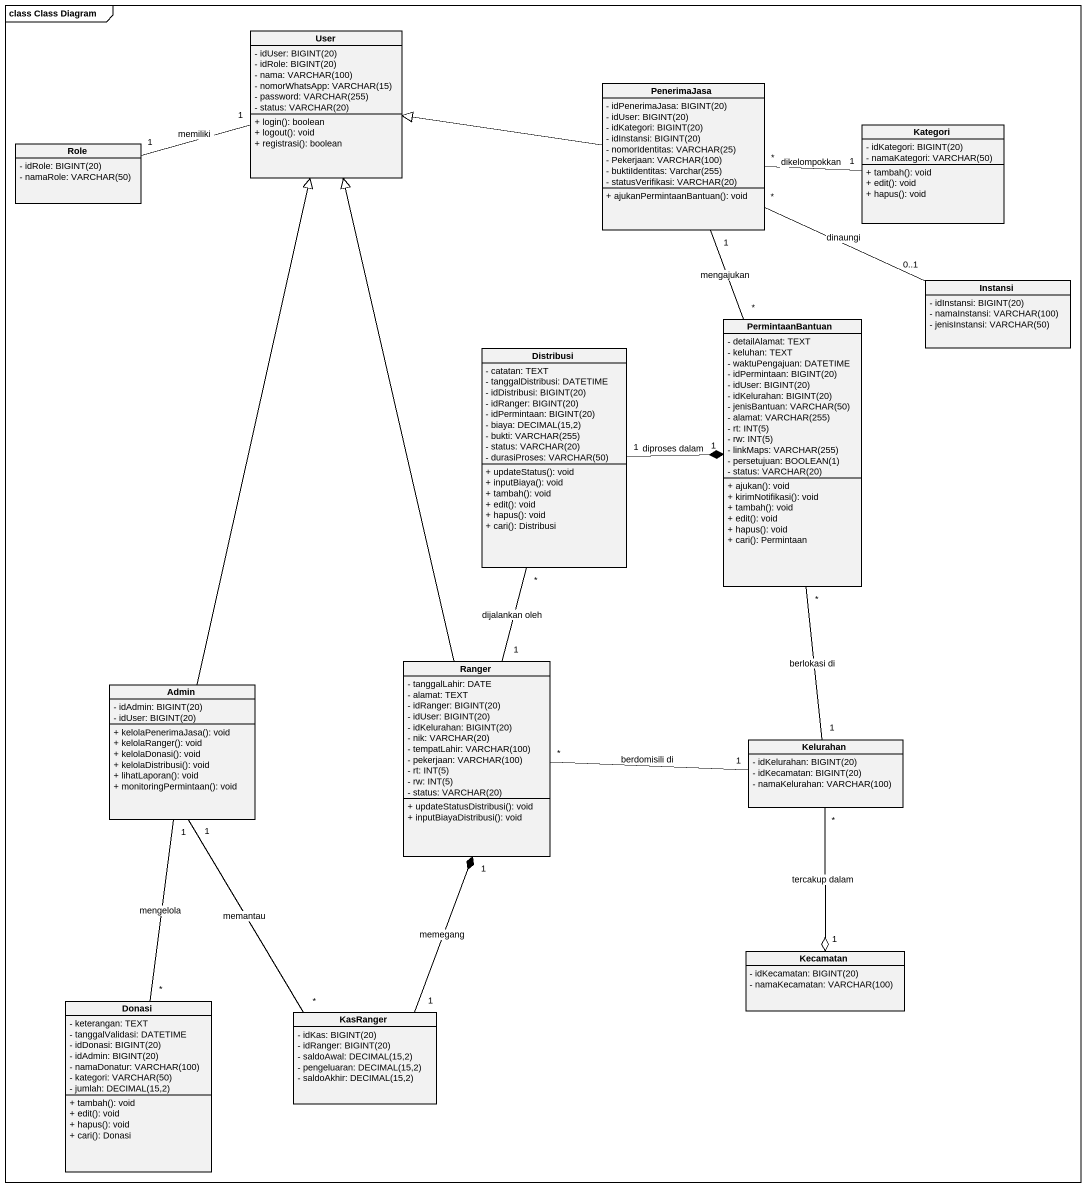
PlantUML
@startuml
mainframe class Class Diagram
hide circle
hide empty members
skinparam classAttributeIconSize 0
class User {
  {field} - idUser: BIGINT(20)
  {field} - idRole: BIGINT(20)
  {field} - nama: VARCHAR(100)
  {field} - nomorWhatsApp: VARCHAR(15)
  {field} - password: VARCHAR(255)
  {field} - status: VARCHAR(20)
  + login(): boolean
  + logout(): void
  + registrasi(): boolean
}
class PenerimaJasa {
  {field} - idPenerimaJasa: BIGINT(20)
  {field} - idUser: BIGINT(20)
  {field} - idKategori: BIGINT(20)
  {field} - idInstansi: BIGINT(20)
  {field} - nomorIdentitas: VARCHAR(25)
  {field} - Pekerjaan: VARCHAR(100)
  {field} - buktiIdentitas: Varchar(255)
  {field} - statusVerifikasi: VARCHAR(20)
  + ajukanPermintaanBantuan(): void
}
class Kategori {
  {field} - idKategori: BIGINT(20)
  {field} - namaKategori: VARCHAR(50)
  + tambah(): void
  + edit(): void
  + hapus(): void
}
class Role {
  {field} - idRole: BIGINT(20)
  {field} - namaRole: VARCHAR(50)
}
class Instansi {
  {field} - idInstansi: BIGINT(20)
  {field} - namaInstansi: VARCHAR(100)
  {field} - jenisInstansi: VARCHAR(50)
}
class PermintaanBantuan {
  - detailAlamat: TEXT
  - keluhan: TEXT
  - waktuPengajuan: DATETIME
  {field} - idPermintaan: BIGINT(20)
  {field} - idUser: BIGINT(20)
  {field} - idKelurahan: BIGINT(20)
  {field} - jenisBantuan: VARCHAR(50)
  {field} - alamat: VARCHAR(255)
  {field} - rt: INT(5)
  {field} - rw: INT(5)
  {field} - linkMaps: VARCHAR(255)
  {field} - persetujuan: BOOLEAN(1)
  {field} - status: VARCHAR(20)
  + ajukan(): void
  + kirimNotifikasi(): void
  + tambah(): void
  + edit(): void
  + hapus(): void
  + cari(): Permintaan
}
class Distribusi {
  - catatan: TEXT
  - tanggalDistribusi: DATETIME
  {field} - idDistribusi: BIGINT(20)
  {field} - idRanger: BIGINT(20)
  {field} - idPermintaan: BIGINT(20)
  {field} - biaya: DECIMAL(15,2)
  {field} - bukti: VARCHAR(255)
  {field} - status: VARCHAR(20)
  {field} - durasiProses: VARCHAR(50)
  + updateStatus(): void
  + inputBiaya(): void
  + tambah(): void
  + edit(): void
  + hapus(): void
  + cari(): Distribusi
}
class Admin {
  {field} - idAdmin: BIGINT(20)
  {field} - idUser: BIGINT(20)
  + kelolaPenerimaJasa(): void
  + kelolaRanger(): void
  + kelolaDonasi(): void
  + kelolaDistribusi(): void
  + lihatLaporan(): void
  + monitoringPermintaan(): void
}
class Ranger {
  - tanggalLahir: DATE
  - alamat: TEXT
  {field} - idRanger: BIGINT(20)
  {field} - idUser: BIGINT(20)
  {field} - idKelurahan: BIGINT(20)
  {field} - nik: VARCHAR(20)
  {field} - tempatLahir: VARCHAR(100)
  {field} - pekerjaan: VARCHAR(100)
  {field} - rt: INT(5)
  {field} - rw: INT(5)
  {field} - status: VARCHAR(20)
  + updateStatusDistribusi(): void
  + inputBiayaDistribusi(): void
}
class Kelurahan {
  {field} - idKelurahan: BIGINT(20)
  {field} - idKecamatan: BIGINT(20)
  {field} - namaKelurahan: VARCHAR(100)
}
class Kecamatan {
  {field} - idKecamatan: BIGINT(20)
  {field} - namaKecamatan: VARCHAR(100)
}
class Donasi {
  - keterangan: TEXT
  - tanggalValidasi: DATETIME
  {field} - idDonasi: BIGINT(20)
  {field} - idAdmin: BIGINT(20)
  {field} - namaDonatur: VARCHAR(100)
  {field} - kategori: VARCHAR(50)
  {field} - jumlah: DECIMAL(15,2)
  + tambah(): void
  + edit(): void
  + hapus(): void
  + cari(): Donasi
}
class KasRanger {
  {field} - idKas: BIGINT(20)
  {field} - idRanger: BIGINT(20)
  {field} - saldoAwal: DECIMAL(15,2)
  {field} - pengeluaran: DECIMAL(15,2)
  {field} - saldoAkhir: DECIMAL(15,2)
}
User "1" -left- "1" Role : memiliki
PenerimaJasa -left-|> User
PenerimaJasa "1" -- "*" PermintaanBantuan : mengajukan
Kategori "1" -left- "*" PenerimaJasa : dikelompokkan
Instansi "0..1" -left- "*" PenerimaJasa : dinaungi
Distribusi "1" -right-* "1" PermintaanBantuan : diproses dalam
Distribusi "*" -- "1" Ranger : dijalankan oleh
Admin -up-|> User
Admin "1" -- "*" Donasi : mengelola
Admin "1" -- "*" KasRanger : memantau
Ranger -up-|> User
Kelurahan "1" -up- "*" PermintaanBantuan : berlokasi di
Kelurahan "1" -left- "*" Ranger : berdomisili di
Kelurahan "*" --o "1" Kecamatan : tercakup dalam
KasRanger "1" -up-* "1" Ranger : memegang
@enduml
